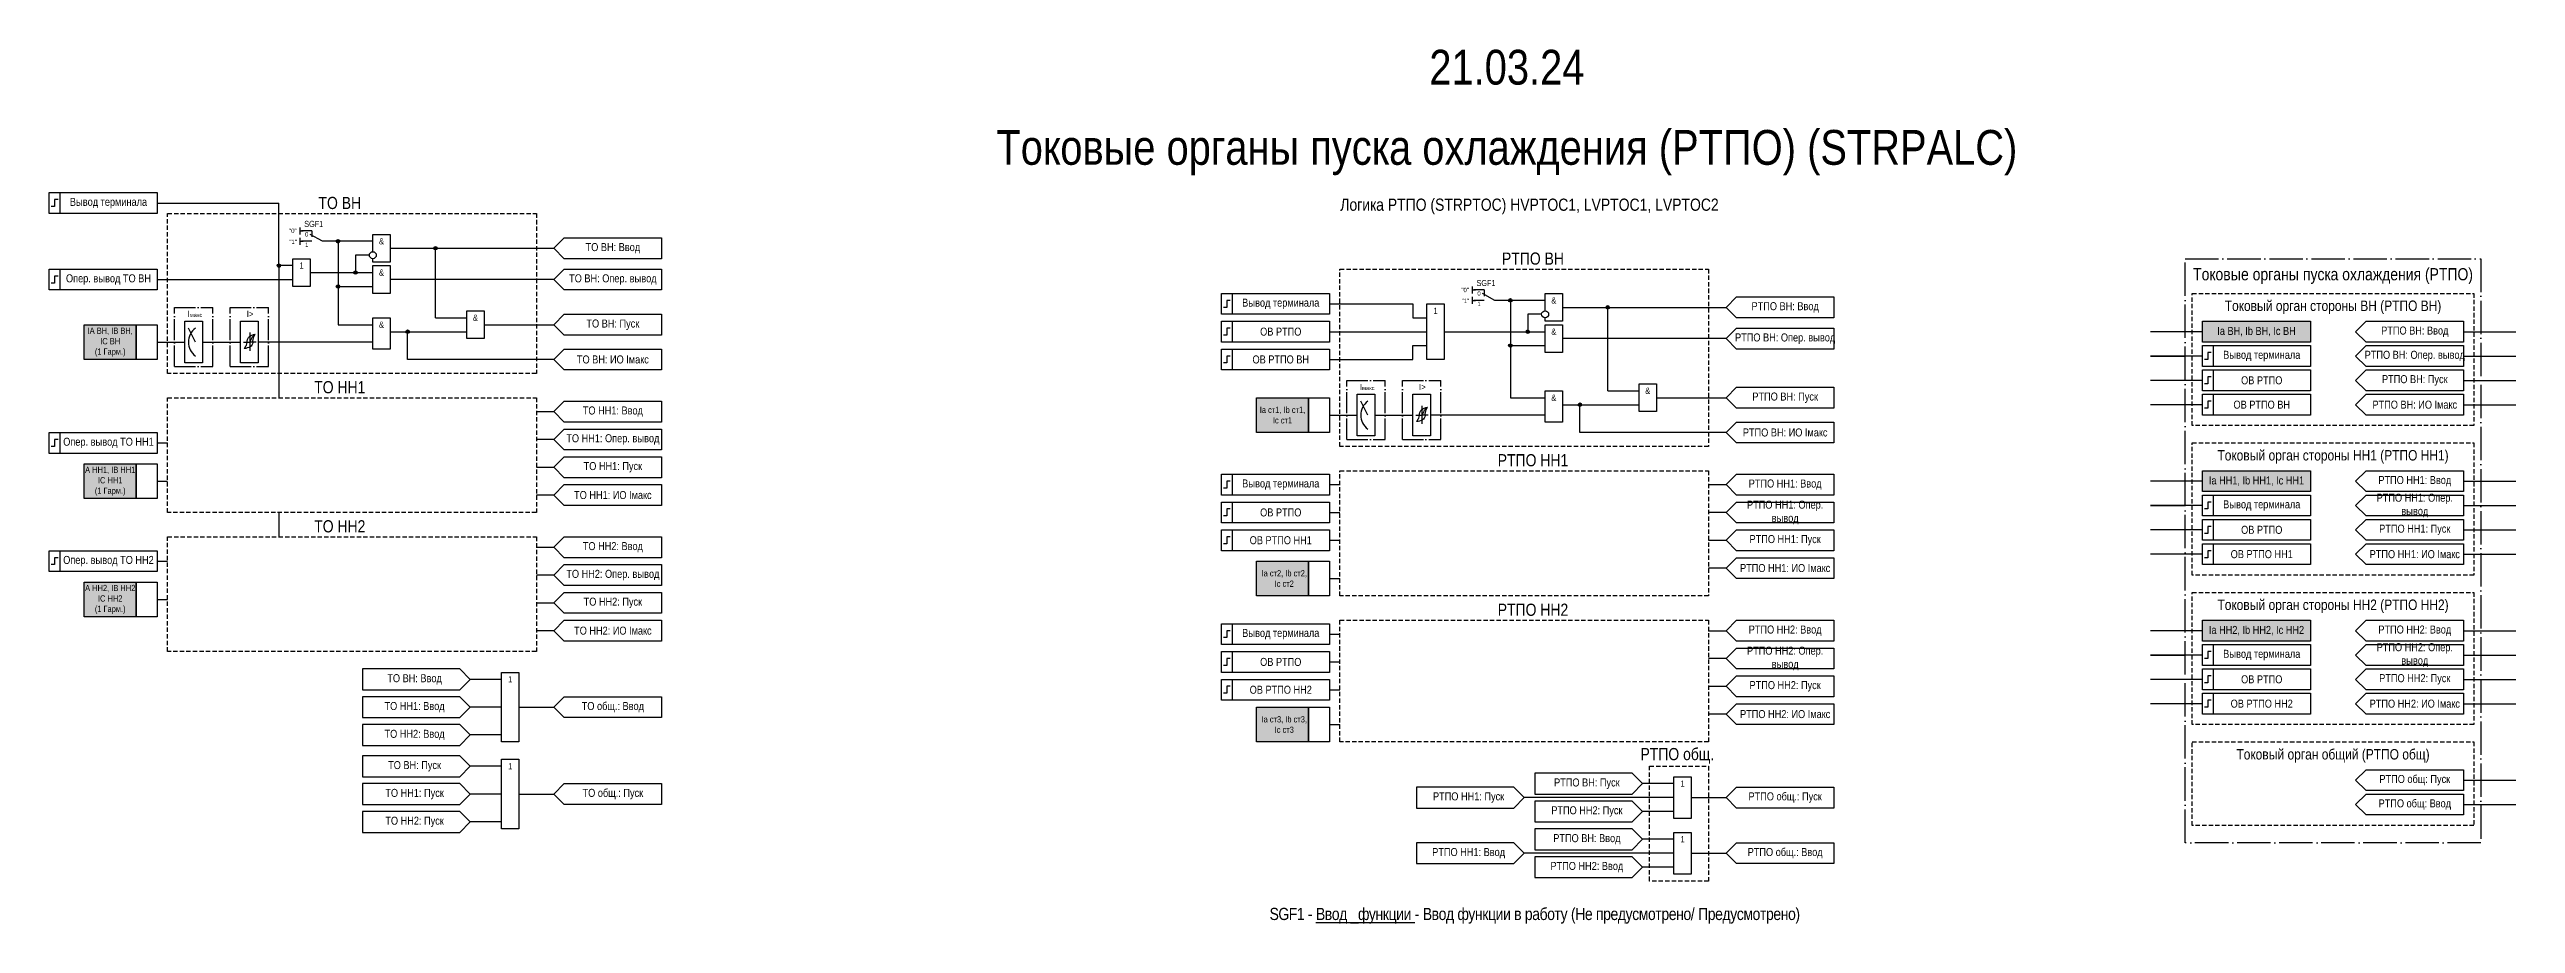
# Model space of a CAD drawing. Header units: millimetres. Extents: x -908 to 815, y -37 to 231.
# Drawn here: x -908 to -199, y -20 to 231 of the extents above; entities that cross this region are included whole.
import ezdxf
from ezdxf.enums import TextEntityAlignment as Align

# ---------------------------------------------------------------- set-up
doc = ezdxf.new("R2010")
doc.units = ezdxf.units.MM
doc.linetypes.add('ACAD_ISO04W100', pattern=[30, 24, -3, 0, -3])
doc.linetypes.add('штриховая2', pattern=[0.375, 0.25, -0.125])
doc.layers.add('TEXT', color=7, linetype='Continuous', lineweight=25)
doc.layers.add('Основная', color=7, linetype='Continuous')
doc.styles.add('1.8_Gost_RD', font='ARIALN.TTF', dxfattribs={"height": 1.8})
doc.styles.add('2.5_Gost_RD', font='ARIALN.TTF', dxfattribs={"height": 2.5})
doc.styles.add('3.5_Gost_RD', font='ARIALN.TTF', dxfattribs={"height": 3.5})
doc.styles.add('Вывод', font='ARIALN.TTF', dxfattribs={"height": 2.5})
doc.styles.add('Компонент', font='ARIALN.TTF', dxfattribs={"height": 3.5})

# ---------------------------------------------------------------- blocks, each defined once
blk = doc.blocks.new('*U79')
at = {"layer": 'Основная', "color": 0}
blk.add_line((0, 0), (7, 4), dxfattribs=at)
at = {"layer": 'Основная', "ltscale": 0.35}
blk.add_line((6, 6), (6, 2.5), dxfattribs=at)
blk = doc.blocks.new('*U81')
at = {"layer": 'Основная', "color": 0}
for p, q in [((-3, 6), (-9, 6)), ((-3, 0), (-9, 0)), ((9, 0), (3, 0))]:
    blk.add_line(p, q, dxfattribs=at)
at = {"layer": 'Основная', "ltscale": 0.25, "xscale": -1}
blk.add_blockref('*U79', (3, 0), dxfattribs=at)
at = {"layer": 'Основная'}
for tag, height, style, p in [('В1', 2.5, 'Вывод', (-14, 6)), ('В2', 2.5, 'Вывод', (-6, 4)), ('ОУ', 3.5, 'Компонент', (-2, 10)), ('В3', 2.5, 'Вывод', (-6, -2))]:
    blk.add_attdef(tag, text='', height=height, dxfattribs=dict(at, style=style)).set_placement(p, align=Align.MIDDLE_CENTER)
blk = doc.blocks.new('Точка')
at = {"ltscale": 100}
h = blk.add_hatch(color=256, dxfattribs=at)
h.dxf.hatch_style = 1
edge = h.paths.add_edge_path()
edge.add_arc((0, 0), 0.5, 0, 360)
blk.add_circle((0, 0), 0.5, dxfattribs=at)
blk = doc.blocks.new('*U70')
at = {"layer": 'Основная', "linetype": 'ACAD_ISO04W100', "ltscale": 0.25}
for p, q in [((0, 0), (11, 0)), ((0, -17), (0, 0)), ((11, -17), (11, 0)), ((0, -17), (11, -17))]:
    blk.add_line(p, q, dxfattribs=at)
at = {"layer": 'Основная', "style": 'Компонент'}
blk.add_attdef('ОУ', text='', height=3.5, dxfattribs=at).set_placement((11, 0), align=Align.MIDDLE_CENTER)

msp = doc.modelspace()

# ---------------------------------------------------------------- hatches: boundary and pattern name
at = {"ltscale": 100, "true_color": 0xf7941d}
h = msp.add_hatch(color=30, dxfattribs=at)
h.dxf.hatch_style = 1
h.paths.add_polyline_path([(-898, 152), (-883, 152), (-883, 142), (-898, 142)])
h = msp.add_hatch(color=30, dxfattribs=at)
h.dxf.hatch_style = 1
h.paths.add_polyline_path([(-289, 153), (-258, 153), (-258, 147), (-289, 147)])
h = msp.add_hatch(color=30, dxfattribs=at)
h.dxf.hatch_style = 1
h.paths.add_polyline_path([(-561, 131), (-546, 131), (-546, 121), (-561, 121)])
h = msp.add_hatch(color=30, dxfattribs=at)
h.dxf.hatch_style = 1
h.paths.add_polyline_path([(-898, 112), (-883, 112), (-883, 102), (-898, 102)])
h = msp.add_hatch(color=30, dxfattribs=at)
h.dxf.hatch_style = 1
h.paths.add_polyline_path([(-289, 110), (-258, 110), (-258, 104), (-289, 104)])
h = msp.add_hatch(color=30, dxfattribs=at)
h.dxf.hatch_style = 1
h.paths.add_polyline_path([(-898, 78), (-883, 78), (-883, 68), (-898, 68)])
h = msp.add_hatch(color=30, dxfattribs=at)
h.dxf.hatch_style = 1
h.paths.add_polyline_path([(-561, 84), (-546, 84), (-546, 74), (-561, 74)])
h = msp.add_hatch(color=30, dxfattribs=at)
h.dxf.hatch_style = 1
h.paths.add_polyline_path([(-289, 67), (-258, 67), (-258, 61), (-289, 61)])
h = msp.add_hatch(color=30, dxfattribs=at)
h.dxf.hatch_style = 1
h.paths.add_polyline_path([(-561, 42), (-546, 42), (-546, 32), (-561, 32)])

# ---------------------------------------------------------------- linework, layer by layer
at = {"ltscale": 100}
for p, q in [((-877, 187), (-842, 187)), ((-842, 169), (-842, 187)), ((-836, 180), (-836, 178)), ((-836, 179), (-835, 179)), ((-836, 177), (-836, 175)), ((-836, 176), (-835, 176)), ((-815, 176), (-827, 176)), ((-825, 176), (-825, 163)), ((-820, 172), (-820, 167)), ((-816, 172), (-820, 172)), ((-810, 174), (-763, 174)), ((-797, 154), (-797, 174)), ((-760, 177), (-763, 174)), ((-763, 174), (-760, 171)), ((-760, 177), (-732, 177)), ((-732, 171), (-760, 171)), ((-732, 177), (-732, 171)), ((-877, 165), (-838, 165)), ((-838, 169), (-842, 169)), ((-842, 169), (-842, 131)), ((-833, 167), (-815, 167)), ((-763, 165), (-810, 165)), ((-760, 168), (-763, 165)), ((-763, 165), (-760, 162)), ((-760, 168), (-732, 168)), ((-732, 168), (-732, 162)), ((-825, 163), (-815, 163)), ((-825, 163), (-825, 152)), ((-732, 162), (-760, 162)), ((-499, 163), (-499, 161)), ((-499, 162), (-498, 162)), ((-499, 160), (-499, 158)), ((-499, 159), (-498, 159)), ((-478, 159), (-490, 159)), ((-488, 159), (-488, 146)), ((-473, 157), (-426, 157)), ((-460, 133), (-460, 157)), ((-423, 160), (-426, 157)), ((-426, 157), (-423, 154)), ((-423, 160), (-395, 160)), ((-395, 160), (-395, 154)), ((-869, 151.5), (-869, 153)), ((-869, 153), (-864, 153)), ((-869, 144), (-869, 152)), ((-864, 153), (-864, 147)), ((-853, 151.5), (-853, 153)), ((-853, 153), (-848, 153)), ((-853, 144), (-853, 152)), ((-848, 153), (-848, 147)), ((-825, 152), (-815, 152)), ((-810, 150), (-788, 150)), ((-805, 142), (-805, 150)), ((-797, 154), (-788, 154)), ((-783, 152), (-763, 152)), ((-760, 155), (-763, 152)), ((-763, 152), (-760, 149)), ((-760, 155), (-732, 155)), ((-540, 150), (-512, 150)), ((-507, 150), (-478, 150)), ((-483, 155), (-483, 150)), ((-479, 155), (-483, 155)), ((-423, 151), (-426, 148)), ((-395, 154), (-423, 154)), ((-423, 151), (-395, 151)), ((-395, 151), (-395, 145)), ((-289, 150), (-304, 150)), ((-214, 150), (-199, 150)), ((-877, 147), (-869, 147)), ((-869, 141), (-869, 144)), ((-864, 147), (-864, 141)), ((-853, 141), (-853, 144)), ((-848, 147), (-848, 141)), ((-815, 147), (-848, 147)), ((-763, 142), (-805, 142)), ((-760, 145), (-763, 142)), ((-763, 142), (-760, 139)), ((-760, 145), (-732, 145)), ((-488, 146), (-478, 146)), ((-488, 146), (-488, 131)), ((-426, 148), (-473, 148)), ((-426, 148), (-423, 145)), ((-395, 145), (-423, 145)), ((-289, 143), (-304, 143)), ((-304, 143), (-294, 143)), ((-214, 143), (-199, 143)), ((-864, 141), (-869, 141)), ((-848, 141), (-853, 141)), ((-289, 136), (-304, 136)), ((-242, 139), (-245, 136)), ((-245, 136), (-242, 133)), ((-242, 139), (-214, 139)), ((-214, 136), (-199, 136)), ((-760, 130), (-763, 127)), ((-760, 130), (-732, 130)), ((-732, 130), (-732, 124)), ((-532, 130.5), (-532, 132)), ((-532, 132), (-527, 132)), ((-532, 123), (-532, 131)), ((-527, 132), (-527, 126)), ((-516, 130.5), (-516, 132)), ((-516, 132), (-511, 132)), ((-516, 123), (-516, 131)), ((-511, 132), (-511, 126)), ((-488, 131), (-478, 131)), ((-473, 129), (-451, 129)), ((-468, 121), (-468, 129)), ((-460, 133), (-451, 133)), ((-446, 131), (-426, 131)), ((-423, 134), (-426, 131)), ((-426, 131), (-423, 128)), ((-423, 134), (-395, 134)), ((-289, 129), (-304, 129)), ((-242, 132), (-245, 129)), ((-245, 129), (-242, 126)), ((-242, 132), (-214, 132)), ((-214, 129), (-199, 129)), ((-768, 127), (-763, 127)), ((-763, 127), (-760, 124)), ((-760, 122), (-763, 119)), ((-732, 124), (-760, 124)), ((-760, 122), (-732, 122)), ((-732, 122), (-732, 116)), ((-540, 126), (-532, 126)), ((-532, 120), (-532, 123)), ((-527, 126), (-527, 120)), ((-516, 120), (-516, 123)), ((-511, 126), (-511, 120)), ((-478, 126), (-511, 126)), ((-426, 121), (-468, 121)), ((-423, 124), (-426, 121)), ((-426, 121), (-423, 118)), ((-423, 124), (-395, 124)), ((-877, 118), (-874, 118)), ((-763, 119), (-768, 119)), ((-763, 119), (-760, 116)), ((-760, 114), (-763, 111)), ((-732, 116), (-760, 116)), ((-760, 114), (-732, 114)), ((-527, 120), (-532, 120)), ((-511, 120), (-516, 120)), ((-877, 107), (-874, 107)), ((-768, 111), (-763, 111)), ((-763, 111), (-760, 108)), ((-423, 109), (-426, 106)), ((-423, 109), (-395, 109)), ((-395, 109), (-395, 103)), ((-289, 107), (-304, 107)), ((-214, 107), (-199, 107)), ((-763, 103), (-768, 103)), ((-760, 106), (-763, 103)), ((-763, 103), (-760, 100)), ((-760, 106), (-732, 106)), ((-431, 106), (-426, 106)), ((-426, 106), (-423, 103)), ((-423, 101), (-426, 98)), ((-395, 103), (-423, 103)), ((-423, 101), (-395, 101)), ((-395, 101), (-395, 95)), ((-289, 100), (-304, 100)), ((-304, 100), (-294, 100)), ((-214, 100), (-199, 100)), ((-842, 98), (-842, 91)), ((-540, 98), (-537, 98)), ((-426, 98), (-431, 98)), ((-426, 98), (-423, 95)), ((-423, 93), (-426, 90)), ((-395, 95), (-423, 95)), ((-423, 93), (-395, 93)), ((-289, 93), (-304, 93)), ((-242, 96), (-245, 93)), ((-245, 93), (-242, 90)), ((-242, 96), (-214, 96)), ((-214, 93), (-199, 93)), ((-768, 88), (-763, 88)), ((-760, 91), (-763, 88)), ((-763, 88), (-760, 85)), ((-760, 91), (-732, 91)), ((-732, 91), (-732, 85)), ((-431, 90), (-426, 90)), ((-426, 90), (-423, 87)), ((-289, 86), (-304, 86)), ((-242, 89), (-245, 86)), ((-245, 86), (-242, 83)), ((-242, 89), (-214, 89)), ((-214, 86), (-199, 86)), ((-877, 84), (-874, 84)), ((-763, 80), (-768, 80)), ((-760, 83), (-763, 80)), ((-763, 80), (-760, 77)), ((-732, 85), (-760, 85)), ((-760, 83), (-732, 83)), ((-732, 83), (-732, 77)), ((-540, 79), (-537, 79)), ((-426, 82), (-431, 82)), ((-423, 85), (-426, 82)), ((-426, 82), (-423, 79)), ((-423, 85), (-395, 85)), ((-877, 73), (-874, 73)), ((-768, 72), (-763, 72)), ((-760, 75), (-763, 72)), ((-763, 72), (-760, 69)), ((-732, 77), (-760, 77)), ((-760, 75), (-732, 75)), ((-763, 64), (-768, 64)), ((-760, 67), (-763, 64)), ((-763, 64), (-760, 61)), ((-760, 67), (-732, 67)), ((-431, 64), (-426, 64)), ((-423, 67), (-426, 64)), ((-426, 64), (-423, 61)), ((-423, 67), (-395, 67)), ((-395, 67), (-395, 61)), ((-289, 64), (-304, 64)), ((-214, 64), (-199, 64)), ((-423, 59), (-426, 56)), ((-395, 61), (-423, 61)), ((-423, 59), (-395, 59)), ((-395, 59), (-395, 53)), ((-289, 57), (-304, 57)), ((-304, 57), (-294, 57)), ((-214, 57), (-199, 57)), ((-818, 53), (-818, 47)), ((-790, 53), (-818, 53)), ((-790, 53), (-787, 50)), ((-787, 50), (-790, 47)), ((-778, 50), (-787, 50)), ((-540, 55), (-537, 55)), ((-426, 56), (-431, 56)), ((-426, 56), (-423, 53)), ((-423, 51), (-426, 48)), ((-395, 53), (-423, 53)), ((-423, 51), (-395, 51)), ((-289, 50), (-304, 50)), ((-242, 53), (-245, 50)), ((-245, 50), (-242, 47)), ((-242, 53), (-214, 53)), ((-214, 50), (-199, 50)), ((-818, 47), (-790, 47)), ((-818, 45), (-818, 39)), ((-790, 45), (-818, 45)), ((-790, 45), (-787, 42)), ((-760, 45), (-763, 42)), ((-760, 45), (-732, 45)), ((-732, 45), (-732, 39)), ((-431, 48), (-426, 48)), ((-426, 48), (-423, 45)), ((-423, 43), (-426, 40)), ((-423, 43), (-395, 43)), ((-289, 43), (-304, 43)), ((-242, 46), (-245, 43)), ((-245, 43), (-242, 40)), ((-242, 46), (-214, 46)), ((-214, 43), (-199, 43)), ((-818, 39), (-790, 39)), ((-818, 37), (-818, 31)), ((-790, 37), (-818, 37)), ((-787, 42), (-790, 39)), ((-790, 37), (-787, 34)), ((-778, 42), (-787, 42)), ((-773, 42), (-763, 42)), ((-763, 42), (-760, 39)), ((-732, 39), (-760, 39)), ((-540, 37), (-537, 37)), ((-426, 40), (-431, 40)), ((-426, 40), (-423, 37)), ((-818, 31), (-790, 31)), ((-787, 34), (-790, 31)), ((-778, 34), (-787, 34)), ((-818, 28), (-818, 22)), ((-790, 28), (-818, 28)), ((-818, 22), (-790, 22)), ((-790, 28), (-787, 25)), ((-787, 25), (-790, 22)), ((-778, 25), (-787, 25)), ((-481, 23), (-481, 17)), ((-453, 23), (-481, 23)), ((-453, 23), (-450, 20)), ((-242, 24), (-245, 21)), ((-242, 24), (-214, 24)), ((-818, 20), (-818, 14)), ((-790, 20), (-818, 20)), ((-790, 20), (-787, 17)), ((-787, 17), (-790, 14)), ((-778, 17), (-787, 17)), ((-773, 17), (-763, 17)), ((-760, 20), (-763, 17)), ((-763, 17), (-760, 14)), ((-760, 20), (-732, 20)), ((-515, 19), (-515, 13)), ((-487, 19), (-515, 19)), ((-487, 19), (-484, 16)), ((-484, 16), (-487, 13)), ((-441, 16), (-484, 16)), ((-481, 17), (-453, 17)), ((-481, 15), (-481, 9)), ((-453, 15), (-481, 15)), ((-450, 20), (-453, 17)), ((-453, 15), (-450, 12)), ((-441, 20), (-450, 20)), ((-436, 16), (-426, 16)), ((-423, 19), (-426, 16)), ((-426, 16), (-423, 13)), ((-423, 19), (-395, 19)), ((-245, 21), (-242, 18)), ((-242, 17), (-245, 14)), ((-242, 17), (-214, 17)), ((-214, 21), (-199, 21)), ((-214, 17), (-214, 11)), ((-818, 14), (-790, 14)), ((-818, 12), (-818, 6)), ((-790, 12), (-818, 12)), ((-790, 12), (-787, 9)), ((-787, 9), (-790, 6)), ((-778, 9), (-787, 9)), ((-515, 13), (-487, 13)), ((-481, 9), (-453, 9)), ((-450, 12), (-453, 9)), ((-441, 12), (-450, 12)), ((-245, 14), (-242, 11)), ((-214, 11), (-242, 11)), ((-214, 14), (-199, 14)), ((-818, 6), (-790, 6)), ((-515, 3), (-515, -3)), ((-487, 3), (-515, 3)), ((-487, 3), (-484, 0)), ((-484, 0), (-487, -3)), ((-441, 0), (-484, 0)), ((-481, 7), (-481, 1)), ((-453, 7), (-481, 7)), ((-481, 1), (-453, 1)), ((-453, 7), (-450, 4)), ((-450, 4), (-453, 1)), ((-441, 4), (-450, 4)), ((-436, 0), (-426, 0)), ((-423, 3), (-426, 0)), ((-426, 0), (-423, -3)), ((-423, 3), (-395, 3)), ((-395, 3), (-395, -3)), ((-515, -3), (-487, -3)), ((-481, -1), (-481, -7)), ((-453, -1), (-481, -1)), ((-481, -7), (-453, -7)), ((-453, -1), (-450, -4)), ((-450, -4), (-453, -7)), ((-441, -4), (-450, -4)), ((-395, -3), (-423, -3))]:
    msp.add_line(p, q, dxfattribs=at)
at = {"color": 7, "ltscale": 100}
for p, q in [((-866, 147), (-868, 151)), ((-864, 147), (-853, 147)), ((-852.21, 147), (-850.4, 147)), ((-848.58, 147), (-850.4, 147)), ((-529, 126), (-531, 130)), ((-527, 126), (-516, 126)), ((-515.21, 126), (-513.4, 126)), ((-511.58, 126), (-513.4, 126))]:
    msp.add_line(p, q, dxfattribs=at)
for p, q in [((-850.4, 149.72), (-850.4, 144.52)), ((-513.4, 128.72), (-513.4, 123.52))]:
    msp.add_line(p, q)
at = {"ltscale": 100}
for points in [[(-908, 190), (-905, 190), (-905, 184), (-908, 184)], [(-908, 190), (-877, 190), (-877, 184), (-908, 184)], [(-908, 168), (-905, 168), (-905, 162), (-908, 162)], [(-908, 168), (-877, 168), (-877, 162), (-908, 162)], [(-788, 156), (-783, 156), (-783, 148), (-788, 148)], [(-571, 161), (-568, 161), (-568, 155), (-571, 155)], [(-571, 161), (-540, 161), (-540, 155), (-571, 155)], [(-512, 158), (-507, 158), (-507, 142), (-512, 142)], [(-898, 152), (-883, 152), (-883, 142), (-898, 142)], [(-883, 152), (-877, 152), (-877, 142), (-883, 142)], [(-815, 154), (-810, 154), (-810, 145), (-815, 145)], [(-571, 153), (-568, 153), (-568, 147), (-571, 147)], [(-571, 153), (-540, 153), (-540, 147), (-571, 147)], [(-289, 153), (-258, 153), (-258, 147), (-289, 147)], [(-571, 145), (-568, 145), (-568, 139), (-571, 139)], [(-571, 145), (-540, 145), (-540, 139), (-571, 139)], [(-289, 146), (-286, 146), (-286, 140), (-289, 140)], [(-289, 146), (-258, 146), (-258, 140), (-289, 140)], [(-451, 135), (-446, 135), (-446, 127), (-451, 127)], [(-289, 139), (-286, 139), (-286, 133), (-289, 133)], [(-289, 139), (-258, 139), (-258, 133), (-289, 133)], [(-561, 131), (-546, 131), (-546, 121), (-561, 121)], [(-546, 131), (-540, 131), (-540, 121), (-546, 121)], [(-478, 133), (-473, 133), (-473, 124), (-478, 124)], [(-289, 132), (-286, 132), (-286, 126), (-289, 126)], [(-289, 132), (-258, 132), (-258, 126), (-289, 126)], [(-908, 121), (-905, 121), (-905, 115), (-908, 115)], [(-908, 121), (-877, 121), (-877, 115), (-908, 115)], [(-898, 112), (-883, 112), (-883, 102), (-898, 102)], [(-883, 112), (-877, 112), (-877, 102), (-883, 102)], [(-571, 109), (-568, 109), (-568, 103), (-571, 103)], [(-571, 109), (-540, 109), (-540, 103), (-571, 103)], [(-289, 110), (-258, 110), (-258, 104), (-289, 104)], [(-571, 101), (-568, 101), (-568, 95), (-571, 95)], [(-571, 101), (-540, 101), (-540, 95), (-571, 95)], [(-289, 103), (-286, 103), (-286, 97), (-289, 97)], [(-289, 103), (-258, 103), (-258, 97), (-289, 97)], [(-571, 93), (-568, 93), (-568, 87), (-571, 87)], [(-571, 93), (-540, 93), (-540, 87), (-571, 87)], [(-289, 96), (-286, 96), (-286, 90), (-289, 90)], [(-289, 96), (-258, 96), (-258, 90), (-289, 90)], [(-908, 87), (-905, 87), (-905, 81), (-908, 81)], [(-908, 87), (-877, 87), (-877, 81), (-908, 81)], [(-289, 89), (-286, 89), (-286, 83), (-289, 83)], [(-289, 89), (-258, 89), (-258, 83), (-289, 83)], [(-898, 78), (-883, 78), (-883, 68), (-898, 68)], [(-883, 78), (-877, 78), (-877, 68), (-883, 68)], [(-561, 84), (-546, 84), (-546, 74), (-561, 74)], [(-546, 84), (-540, 84), (-540, 74), (-546, 74)], [(-571, 66), (-568, 66), (-568, 60), (-571, 60)], [(-571, 66), (-540, 66), (-540, 60), (-571, 60)], [(-289, 67), (-258, 67), (-258, 61), (-289, 61)], [(-571, 58), (-568, 58), (-568, 52), (-571, 52)], [(-571, 58), (-540, 58), (-540, 52), (-571, 52)], [(-289, 60), (-286, 60), (-286, 54), (-289, 54)], [(-289, 60), (-258, 60), (-258, 54), (-289, 54)], [(-571, 50), (-568, 50), (-568, 44), (-571, 44)], [(-571, 50), (-540, 50), (-540, 44), (-571, 44)], [(-289, 53), (-286, 53), (-286, 47), (-289, 47)], [(-289, 53), (-258, 53), (-258, 47), (-289, 47)], [(-289, 46), (-286, 46), (-286, 40), (-289, 40)], [(-289, 46), (-258, 46), (-258, 40), (-289, 40)], [(-561, 42), (-546, 42), (-546, 32), (-561, 32)], [(-546, 42), (-540, 42), (-540, 32), (-546, 32)]]:
    msp.add_lwpolyline(points, close=True, dxfattribs=at)
at = {"lineweight": 30, "ltscale": 100}
for points in [[(-905.5, 188), (-906.5, 188), (-906.5, 186), (-907.5, 186)], [(-905.5, 166), (-906.5, 166), (-906.5, 164), (-907.5, 164)], [(-568.5, 159), (-569.5, 159), (-569.5, 157), (-570.5, 157)], [(-568.5, 151), (-569.5, 151), (-569.5, 149), (-570.5, 149)], [(-568.5, 143), (-569.5, 143), (-569.5, 141), (-570.5, 141)], [(-286.5, 144), (-287.5, 144), (-287.5, 142), (-288.5, 142)], [(-286.5, 137), (-287.5, 137), (-287.5, 135), (-288.5, 135)], [(-286.5, 130), (-287.5, 130), (-287.5, 128), (-288.5, 128)], [(-905.5, 119), (-906.5, 119), (-906.5, 117), (-907.5, 117)], [(-568.5, 107), (-569.5, 107), (-569.5, 105), (-570.5, 105)], [(-286.5, 101), (-287.5, 101), (-287.5, 99), (-288.5, 99)], [(-568.5, 99), (-569.5, 99), (-569.5, 97), (-570.5, 97)], [(-286.5, 94), (-287.5, 94), (-287.5, 92), (-288.5, 92)], [(-568.5, 91), (-569.5, 91), (-569.5, 89), (-570.5, 89)], [(-286.5, 87), (-287.5, 87), (-287.5, 85), (-288.5, 85)], [(-905.5, 85), (-906.5, 85), (-906.5, 83), (-907.5, 83)], [(-568.5, 64), (-569.5, 64), (-569.5, 62), (-570.5, 62)], [(-286.5, 58), (-287.5, 58), (-287.5, 56), (-288.5, 56)], [(-568.5, 56), (-569.5, 56), (-569.5, 54), (-570.5, 54)], [(-286.5, 51), (-287.5, 51), (-287.5, 49), (-288.5, 49)], [(-568.5, 48), (-569.5, 48), (-569.5, 46), (-570.5, 46)], [(-286.5, 44), (-287.5, 44), (-287.5, 42), (-288.5, 42)]]:
    msp.add_lwpolyline(points, dxfattribs=at)
at = {"color": 251, "linetype": 'штриховая2', "ltscale": 5, "true_color": 0x58595b}
for points in [[(-874, 184), (-768, 184), (-768, 138), (-874, 138)], [(-537, 168), (-431, 168), (-431, 117), (-537, 117)], [(-874, 131), (-768, 131), (-768, 98), (-874, 98)], [(-537, 110), (-431, 110), (-431, 74), (-537, 74)], [(-874, 91), (-768, 91), (-768, 58), (-874, 58)], [(-537, 67), (-431, 67), (-431, 32), (-537, 32)], [(-448, 25), (-431, 25), (-431, -8), (-448, -8)]]:
    msp.add_lwpolyline(points, close=True, dxfattribs=at)
at = {"ltscale": 100}
for points in [[(-815, 175), (-815, 178), (-810, 178), (-810, 170), (-815, 170), (-815, 171)], [(-838, 171), (-838, 171), (-833, 171), (-833, 163), (-838, 163), (-838, 171)], [(-815, 173), (-815, 175)], [(-815, 162), (-815, 169), (-810, 169), (-810, 161), (-815, 161), (-815, 162)], [(-540, 158), (-516, 158), (-516, 154), (-512, 154)], [(-478, 158), (-478, 161), (-473, 161), (-473, 153), (-478, 153), (-478, 154)], [(-478, 156), (-478, 158)], [(-763, 152), (-760, 155), (-732, 155), (-732, 149), (-760, 149), (-763, 152)], [(-478, 145), (-478, 152), (-473, 152), (-473, 144), (-478, 144), (-478, 145)], [(-245, 150), (-242, 153), (-214, 153), (-214, 147), (-242, 147), (-245, 150)], [(-763, 142), (-760, 145), (-732, 145), (-732, 139), (-760, 139), (-763, 142)], [(-540, 142), (-516, 142), (-516, 146), (-512, 146)], [(-245, 143), (-242, 146), (-214, 146), (-214, 140), (-242, 140), (-245, 143)], [(-245, 136), (-242, 139), (-214, 139), (-214, 133), (-242, 133), (-245, 136)], [(-426, 131), (-423, 134), (-395, 134), (-395, 128), (-423, 128), (-426, 131)], [(-245, 129), (-242, 132), (-214, 132), (-214, 126), (-242, 126), (-245, 129)], [(-426, 121), (-423, 124), (-395, 124), (-395, 118), (-423, 118), (-426, 121)], [(-763, 111), (-760, 114), (-732, 114), (-732, 108), (-760, 108), (-763, 111)], [(-245, 107), (-242, 110), (-214, 110), (-214, 104), (-242, 104), (-245, 107)], [(-763, 103), (-760, 106), (-732, 106), (-732, 100), (-760, 100), (-763, 103)], [(-540, 106), (-537, 106)], [(-245, 100), (-242, 103), (-214, 103), (-214, 97), (-242, 97), (-245, 100)], [(-426, 90), (-423, 93), (-395, 93), (-395, 87), (-423, 87), (-426, 90)], [(-245, 93), (-242, 96), (-214, 96), (-214, 90), (-242, 90), (-245, 93)], [(-540, 90), (-537, 90)], [(-245, 86), (-242, 89), (-214, 89), (-214, 83), (-242, 83), (-245, 86)], [(-426, 82), (-423, 85), (-395, 85), (-395, 79), (-423, 79), (-426, 82)], [(-763, 72), (-760, 75), (-732, 75), (-732, 69), (-760, 69), (-763, 72)], [(-763, 64), (-760, 67), (-732, 67), (-732, 61), (-760, 61), (-763, 64)], [(-245, 64), (-242, 67), (-214, 67), (-214, 61), (-242, 61), (-245, 64)], [(-540, 63), (-537, 63)], [(-245, 57), (-242, 60), (-214, 60), (-214, 54), (-242, 54), (-245, 57)], [(-778, 46), (-778, 52), (-773, 52), (-773, 32), (-778, 32), (-778, 46)], [(-426, 48), (-423, 51), (-395, 51), (-395, 45), (-423, 45), (-426, 48)], [(-245, 50), (-242, 53), (-214, 53), (-214, 47), (-242, 47), (-245, 50)], [(-540, 47), (-537, 47)], [(-426, 40), (-423, 43), (-395, 43), (-395, 37), (-423, 37), (-426, 40)], [(-245, 43), (-242, 46), (-214, 46), (-214, 40), (-242, 40), (-245, 43)], [(-778, 21), (-778, 27), (-773, 27), (-773, 7), (-778, 7), (-778, 21)], [(-441, 16), (-441, 22), (-436, 22), (-436, 10), (-441, 10), (-441, 16)], [(-245, 21), (-242, 24), (-214, 24), (-214, 18), (-242, 18), (-245, 21)], [(-763, 17), (-760, 20), (-732, 20), (-732, 14), (-760, 14), (-763, 17)], [(-426, 16), (-423, 19), (-395, 19), (-395, 13), (-423, 13), (-426, 16)], [(-441, 0), (-441, 6), (-436, 6), (-436, -6), (-441, -6), (-441, 0)]]:
    msp.add_lwpolyline(points, dxfattribs=at)
at = {"color": 251, "linetype": 'ACAD_ISO04W100', "lineweight": 30, "ltscale": 0.4, "true_color": 0x58595b}
msp.add_lwpolyline([(-294, 171), (-209, 171), (-209, 3), (-294, 3)], close=True, dxfattribs=at)
at = {"linetype": 'штриховая2', "ltscale": 5}
for points in [[(-292, 161), (-211, 161), (-211, 123), (-292, 123)], [(-292, 118), (-211, 118), (-211, 80), (-292, 80)], [(-292, 75), (-211, 75), (-211, 37), (-292, 37)], [(-292, 32), (-211, 32), (-211, 8), (-292, 8)]]:
    msp.add_lwpolyline(points, close=True, dxfattribs=at)
at = {"ltscale": 100}
for centre in [(-815, 172), (-478, 155)]:
    msp.add_circle(centre, 1, dxfattribs=at)
at = {"color": 7, "ltscale": 100}
for centre in [(-863, 147), (-526, 126)]:
    msp.add_arc(centre, 5, 126.8699, 233.1301, dxfattribs=at)
for points in [[(-851.2, 146.92), (-851.05, 147.71), (-850.56, 148.54), (-848.8, 149.26)], [(-850.4, 147), (-850, 147.72), (-849.53, 148.6), (-848.8, 149.26)], [(-849.52, 146.92), (-849.4, 147.71), (-849.19, 148.54), (-848.8, 149.26)], [(-851.2, 146.92), (-851.4, 146.13), (-852, 145.12)], [(-849.52, 146.92), (-849.75, 146.13), (-850.24, 145.67), (-852, 145.12)], [(-514.2, 125.92), (-514.05, 126.71), (-513.56, 127.54), (-511.8, 128.26)], [(-513.4, 126), (-513, 126.72), (-512.53, 127.6), (-511.8, 128.26)], [(-512.52, 125.92), (-512.4, 126.71), (-512.19, 127.54), (-511.8, 128.26)], [(-514.2, 125.92), (-514.4, 125.13), (-515, 124.12)], [(-512.52, 125.92), (-512.75, 125.13), (-513.24, 124.67), (-515, 124.12)]]:
    msp.add_spline(points, degree=3)

# ---------------------------------------------------------------- block references
at = {"ltscale": 100}
for p in [(-825, 176), (-797, 174), (-842, 169), (-825, 163), (-820, 167), (-488, 159), (-460, 157), (-805, 150), (-483, 150), (-488, 146), (-468, 129)]:
    msp.add_blockref('Точка', p, dxfattribs=at)
at = {"layer": 'Основная', "ltscale": 0.25, "xscale": 0.5, "yscale": 0.5, "zscale": 0.5}
for p in [(-831, 176), (-494, 159)]:
    msp.add_blockref('*U81', p, dxfattribs=at).add_auto_attribs({'ОУ': 'SGF1', 'В1': '"0"', 'В2': '0', 'В3': '1'})
at = {"layer": 'Основная', "ltscale": 0.25}
for p in [(-872, 157), (-856, 157), (-535, 136), (-519, 136)]:
    msp.add_blockref('*U70', p, dxfattribs=at)

# ---------------------------------------------------------------- texts
at = {"color": 2, "ltscale": 100, "char_height": 10, "attachment_point": 5, "style": '3.5_Gost_RD'}
for s, insert, width in [('21.03.24', (-489, 226), 290), ('Токовые органы пуска охлаждения (РТПО) (STRPALC)', (-489, 201.5), 318.1655)]:
    msp.add_mtext(s, dxfattribs=dict(at, insert=insert, width=width))
at = {"ltscale": 100, "attachment_point": 5, "style": '2.5_Gost_RD'}
for s, insert, char_height, width in [('Вывод терминала', (-891, 187), 2.3, 28), ('&', (-812.5, 176), 1.8, 5), ('ТО ВН: Ввод', (-746, 174), 2.3, 28), ('Опер. вывод ТО ВН', (-891, 165), 2.3, 28), ('1', (-835.5, 169), 1.8, 5), ('&', (-812.5, 167), 1.8, 5), ('ТО ВН: Опер. вывод', (-746, 165), 2.3, 28), ('Вывод терминала', (-554, 158), 2.3, 28), ('1', (-509.5, 156), 1.8, 5), ('&', (-475.5, 159), 1.8, 5), ('РТПО ВН: Ввод', (-409, 157), 2.3, 28), ('&', (-812.5, 152), 1.8, 5), ('&', (-785.5, 154), 1.8, 5), ('ТО ВН: Пуск', (-746, 152), 2.3, 28), ('&', (-475.5, 150), 1.8, 5), ('РТПО ВН: Опер. вывод', (-409, 148), 2.3, 28), ('РТПО ВН: Ввод', (-228, 150), 2.3, 28), ('ТО ВН: ИО Iмакс', (-746, 142), 2.3, 28), ('РТПО ВН: Опер. вывод', (-228, 143), 2.3, 28), ('РТПО ВН: Пуск', (-228, 136), 2.3, 28), ('ТО НН1: Ввод', (-746, 127), 2.3, 28), ('&', (-475.5, 131), 1.8, 5), ('&', (-448.5, 133), 1.8, 5), ('РТПО ВН: Пуск', (-409, 131), 2.3, 28), ('РТПО ВН: ИО Iмакс', (-228, 129), 2.3, 28), ('ТО НН1: Опер. вывод', (-746, 119), 2.3, 28), ('РТПО ВН: ИО Iмакс', (-409, 121), 2.3, 28), ('Опер. вывод ТО НН1', (-891, 118), 2.3, 28), ('ТО НН1: Пуск', (-746, 111), 2.3, 28), ('Вывод терминала', (-554, 106), 2.3, 28), ('РТПО НН1: Ввод', (-409, 106), 2.3, 28), ('РТПО НН1: Ввод', (-228, 107), 2.3, 28), ('ТО НН1: ИО Iмакс', (-746, 103), 2.3, 28), ('РТПО НН1: Опер. вывод', (-409, 98), 2.3, 28), ('РТПО НН1: Опер. вывод', (-228, 100), 2.3, 28), ('РТПО НН1: Пуск', (-228, 93), 2.3, 28), ('Опер. вывод ТО НН2', (-891, 84), 2.3, 28), ('ТО НН2: Ввод', (-746, 88), 2.3, 28), ('РТПО НН1: Пуск', (-409, 90), 2.3, 28), ('РТПО НН1: ИО Iмакс', (-228, 86), 2.3, 28), ('ТО НН2: Опер. вывод', (-746, 80), 2.3, 28), ('РТПО НН1: ИО Iмакс', (-409, 82), 2.3, 28), ('ТО НН2: Пуск', (-746, 72), 2.3, 28), ('ТО НН2: ИО Iмакс', (-746, 64), 2.3, 28), ('Вывод терминала', (-554, 63), 2.3, 28), ('РТПО НН2: Ввод', (-409, 64), 2.3, 28), ('РТПО НН2: Ввод', (-228, 64), 2.3, 28), ('РТПО НН2: Опер. вывод', (-409, 56), 2.3, 28), ('РТПО НН2: Опер. вывод', (-228, 57), 2.3, 28), ('ТО ВН: Ввод', (-803, 50), 2.3, 28), ('1', (-775.5, 50), 1.8, 5), ('РТПО НН2: Пуск', (-228, 50), 2.3, 28), ('ТО НН1: Ввод', (-803, 42), 2.3, 28), ('ТО общ.: Ввод', (-746, 42), 2.3, 28), ('РТПО НН2: Пуск', (-409, 48), 2.3, 28), ('РТПО НН2: ИО Iмакс', (-228, 43), 2.3, 28), ('ТО НН2: Ввод', (-803, 34), 2.3, 28), ('РТПО НН2: ИО Iмакс', (-409, 40), 2.3, 28), ('ТО ВН: Пуск', (-803, 25), 2.3, 28), ('1', (-775.5, 25), 1.8, 5), ('РТПО ВН: Пуск', (-466, 20), 2.3, 28), ('РТПО общ: Пуск', (-228, 21), 2.3, 28), ('ТО НН1: Пуск', (-803, 17), 2.3, 28), ('ТО общ.: Пуск', (-746, 17), 2.3, 28), ('РТПО НН1: Пуск', (-500, 16), 2.3, 28), ('1', (-438.5, 20), 1.8, 5), ('РТПО общ.: Пуск', (-409, 16), 2.3, 28), ('РТПО общ: Ввод', (-228, 14), 2.3, 28), ('ТО НН2: Пуск', (-803, 9), 2.3, 28), ('РТПО НН2: Пуск', (-466, 12), 2.3, 28), ('РТПО НН1: Ввод', (-500, 0), 2.3, 28), ('РТПО ВН: Ввод', (-466, 4), 2.3, 28), ('1', (-438.5, 4), 1.8, 5), ('РТПО общ.: Ввод', (-409, 0), 2.3, 28), ('РТПО НН2: Ввод', (-466, -4), 2.3, 28)]:
    msp.add_mtext(s, dxfattribs=dict(at, insert=insert, char_height=char_height, width=width))
at = {"color": 251, "ltscale": 100, "true_color": 0x58595b, "char_height": 3.5, "width": 113, "attachment_point": 5, "style": '3.5_Gost_RD'}
for s, insert in [('ТО ВН', (-824.5, 187)), ('РТПО ВН', (-481.5, 171)), ('ТО НН1', (-824.5, 134)), ('РТПО НН1', (-481.5, 113)), ('ТО НН2', (-824.5, 94)), ('РТПО НН2', (-481.5, 70)), ('РТПО общ.', (-440, 28))]:
    msp.add_mtext(s, dxfattribs=dict(at, insert=insert))
at = {"color": 30, "ltscale": 100, "attachment_point": 5, "style": '3.5_Gost_RD'}
for s, insert, char_height, width in [('Логика РТПО (STRPTOC) {\\C6;HVPTOC1, LVPTOC1, LVPTOC2}', (-482.5, 186), 3.5, 145), ('Токовые органы пуска охлаждения (РТПО)', (-251.5, 166), 3.5, 85), ('Токовый орган стороны ВН (РТПО ВН)', (-251.5, 157), 3, 81), ('Токовый орган стороны НН1 (РТПО НН1)', (-251.5, 114), 3, 81), ('Токовый орган стороны НН2 (РТПО НН2)', (-251.5, 71), 3, 81), ('Токовый орган общий (РТПО общ)', (-251.5, 28), 3, 81), ('{\\T0.95;SGF1 - \\LВвод _функции\\l - Ввод функции в работу (Не предусмотрено/ Предусмотрено)}', (-481, -18), 3.5, 165)]:
    msp.add_mtext(s, dxfattribs=dict(at, insert=insert, char_height=char_height, width=width))
at = {"ltscale": 100, "char_height": 1.25, "attachment_point": 1, "style": '3.5_Gost_RD'}
for insert in [(-839, 176.5), (-502, 159.5)]:
    msp.add_mtext_dynamic_manual_height_columns('"1"', width=2, gutter_width=17.5, heights=[0], dxfattribs=dict(at, insert=insert))
at = {"color": 7, "ltscale": 100, "char_height": 1.8, "attachment_point": 1, "style": '1.8_Gost_RD'}
for s, insert in [('\\pi2.7859;I{\\H0.66667x;макс}', (-871, 156)), ('\\pi4.7676;I>', (-856, 156)), ('\\pi2.7859;I{\\H0.66667x;макс}', (-534, 135)), ('\\pi4.7676;I>', (-519, 135))]:
    msp.add_mtext_dynamic_manual_height_columns(s, width=11, gutter_width=17.5, heights=[0], dxfattribs=dict(at, insert=insert))
at = {"color": 0, "ltscale": 100, "char_height": 2.3, "attachment_point": 5, "style": '2.5_Gost_RD'}
for s, insert, width in [('{\\C256;Ia ВН, Ib ВН, Ic ВН}', (-273.5, 150), 31), ('{\\C256;Вывод терминала}', (-272, 143), 28), ('{\\C256;Ia НН1, Ib НН1, Ic НН1}', (-273.5, 107), 31), ('{\\C256;Вывод терминала}', (-272, 100), 28), ('{\\C256;Ia НН2, Ib НН2, Ic НН2}', (-273.5, 64), 31), ('{\\C256;Вывод терминала}', (-272, 57), 28)]:
    msp.add_mtext(s, dxfattribs=dict(at, insert=insert, width=width))
at = {"layer": 'TEXT', "color": 0, "ltscale": 100, "attachment_point": 5, "style": '2.5_Gost_RD'}
for s, insert, char_height, width in [('{\\H0.72x;IA ВН, IB ВН, \\PIC ВН\\P(1 Гарм.)}', (-890.5, 147), 2.5, 15), ('{\\C256;ОВ РТПО}', (-554, 150), 2.3, 28), ('{\\C256;ОВ РТПО}', (-272, 136), 2.3, 28), ('{\\H0.72x;Ia ст1, Ib ст1, \\PIc ст1}', (-553.5, 126), 2.5, 15), ('{\\H0.72x;IA НН1, IB НН1, \\PIC НН1\\P(1 Гарм.)}', (-890.5, 107), 2.5, 15), ('{\\C256;ОВ РТПО}', (-554, 98), 2.3, 28), ('{\\C256;ОВ РТПО}', (-272, 93), 2.3, 28), ('{\\H0.72x;Ia ст2, Ib ст2, \\PIc ст2}', (-553, 79), 2.5, 15), ('{\\H0.72x;IA НН2, IB НН2, \\PIC НН2\\P(1 Гарм.)}', (-890.5, 73), 2.5, 15.7708), ('{\\C256;ОВ РТПО}', (-554, 55), 2.3, 28), ('{\\C256;ОВ РТПО}', (-272, 50), 2.3, 28), ('{\\H0.72x;Ia ст3, Ib ст3, \\PIc ст3}', (-553, 37), 2.5, 15)]:
    msp.add_mtext(s, dxfattribs=dict(at, insert=insert, char_height=char_height, width=width))
at = {"layer": 'Основная', "color": 0, "ltscale": 100, "char_height": 2.3, "width": 28, "attachment_point": 5, "style": '2.5_Gost_RD'}
for s, insert in [('{\\C256;ОВ РТПО ВН}', (-554, 142)), ('{\\C256;ОВ РТПО ВН}', (-272, 129)), ('{\\C256;ОВ РТПО НН1}', (-554, 90)), ('{\\C256;ОВ РТПО НН1}', (-272, 86)), ('{\\C256;ОВ РТПО НН2}', (-554, 47)), ('{\\C256;ОВ РТПО НН2}', (-272, 43))]:
    msp.add_mtext(s, dxfattribs=dict(at, insert=insert))

doc.saveas('drawing.dxf')
